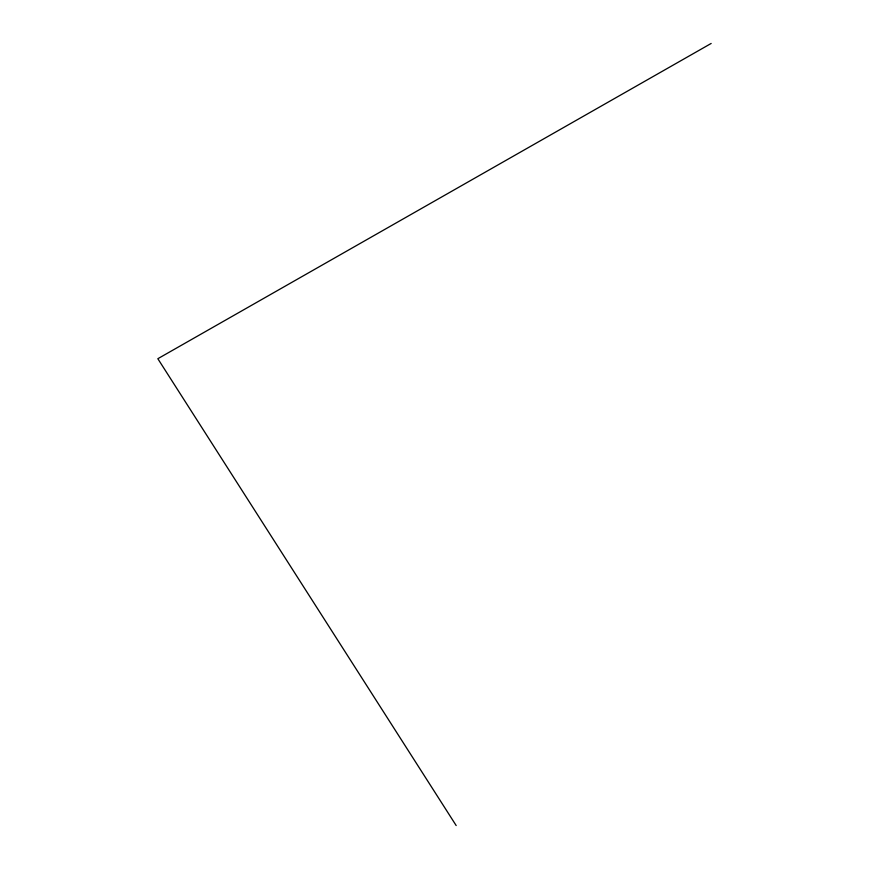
<?xml version="1.0" encoding="UTF-8"?>
<svg xmlns="http://www.w3.org/2000/svg" width="869" height="869" viewBox="0 0 869 869"><rect width="100%" height="100%" fill="white"/><g stroke="black" fill="none" stroke-linecap="round" stroke-linejoin="round"><path stroke-width="1.3" d="M711.168 43.45L157.832 358.712L456.182 825.55"/></g></svg>
